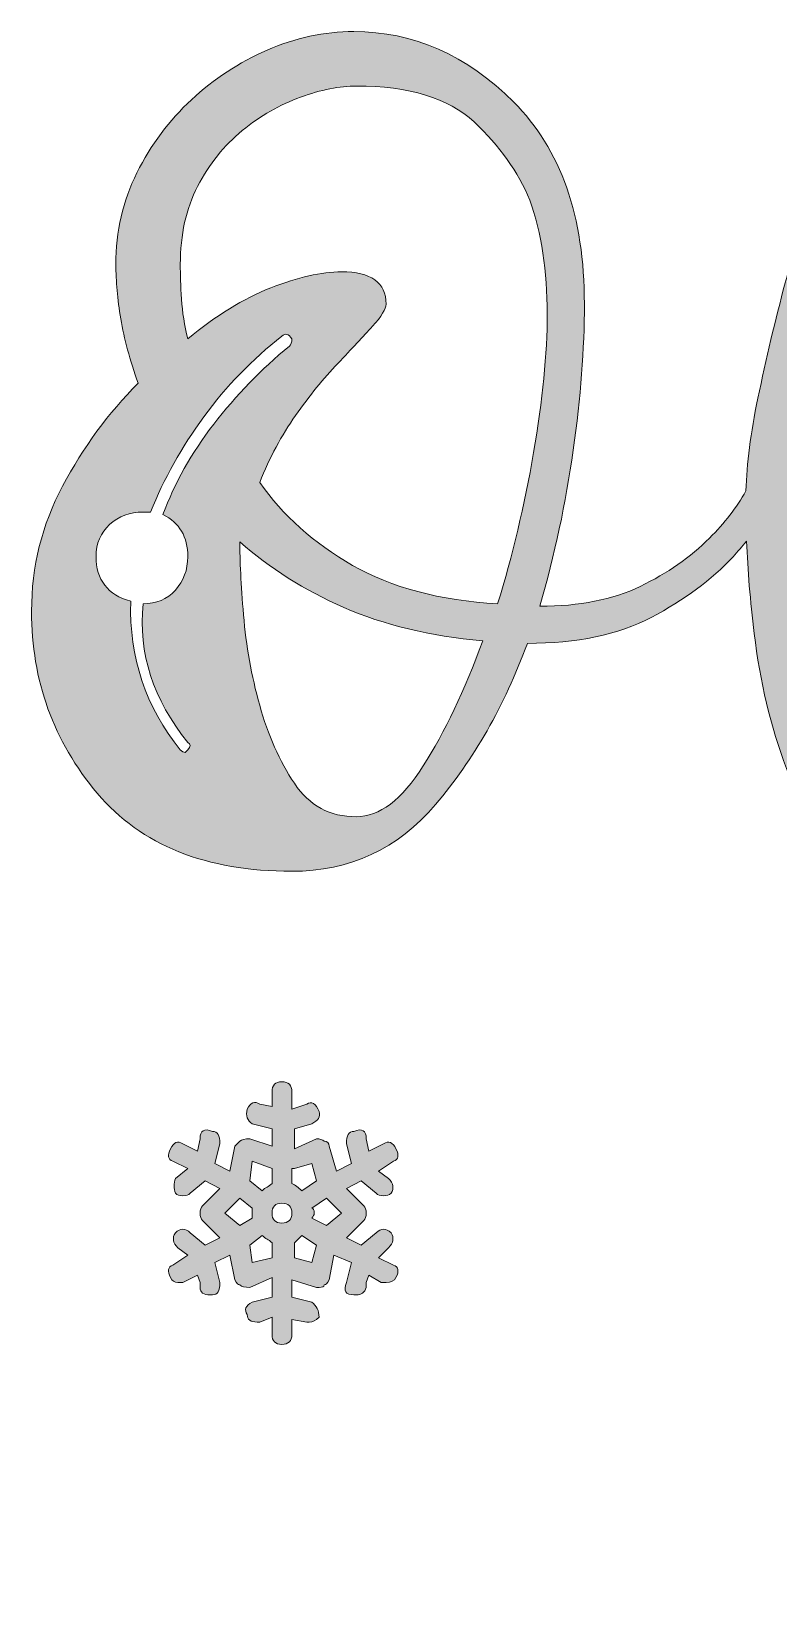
# Model space of a CAD drawing. Header units: inches. Extents: x 89 to 991, y -981 to -100.
# Drawn here: x 329.2 to 438.2, y -472.9 to -242.5 of the extents above; entities that cross this region are included whole.
import ezdxf

# ---------------------------------------------------------------- set-up
doc = ezdxf.new("R2010")
doc.units = ezdxf.units.IN
doc.header["$MEASUREMENT"] = 0
doc.layers.add('Layer 1', color=7, linetype='Continuous')

# ---------------------------------------------------------------- blocks, each defined once
blk = doc.blocks.new('block 2')
at = {"layer": 'Layer 1', "true_color": 0xffffff}
h = blk.add_hatch(color=7, dxfattribs=at)
h.dxf.hatch_style = 2
edge = h.paths.add_edge_path()
edge.add_spline(control_points=[(367.2, -365.1), (375.63, -365.1), (382.62, -361.85), (388.17, -355.34), (393.71, -348.83), (398.17, -340.99), (401.55, -331.83), (408.78, -331.83), (414.81, -330.56), (419.63, -328.03), (424.45, -325.5), (428.43, -322.55), (431.57, -319.17), (432.26, -318.43), (432.9, -317.67), (433.52, -316.91), (433.7, -321.13), (434.06, -325.61), (434.64, -330.38), (435.49, -337.38), (437.05, -343.94), (439.34, -350.09), (441.63, -356.24), (444.7, -361.43), (448.56, -365.64), (452.42, -369.86), (457.36, -371.97), (463.39, -371.97), (466.52, -371.97), (469.54, -370.71), (472.43, -368.18), (475.32, -365.64), (478.03, -362.33), (480.57, -358.23), (483.1, -354.13), (485.57, -349.43), (487.98, -344.13), (490.39, -338.83), (492.56, -333.4), (494.49, -327.85), (498.83, -314.83), (502.93, -300.13), (506.78, -283.73), (509.43, -288.07), (511.72, -293.86), (513.66, -301.09), (515.58, -307.36), (517.21, -315.62), (518.54, -325.86), (519.86, -336.11), (520.53, -348.95), (520.53, -364.38), (520.53, -364.38), (520.53, -366.19), (520.53, -366.19), (513.78, -373.42), (506.97, -380.35), (500.09, -386.98), (493.22, -393.61), (487.01, -400), (481.47, -406.15), (475.92, -412.29), (471.46, -418.26), (468.09, -424.05), (464.71, -429.83), (463.03, -435.5), (463.03, -441.04), (463.03, -450.68), (465.07, -458.4), (469.18, -464.19), (473.27, -469.98), (478.69, -472.87), (485.45, -472.87), (492.68, -472.87), (499.73, -470.57), (506.6, -466), (513.48, -461.41), (519.62, -454.97), (525.05, -446.65), (530.47, -438.33), (534.81, -428.44), (538.07, -417), (541.32, -405.54), (542.95, -393.07), (542.95, -379.57), (542.95, -372.58), (542.59, -365.1), (541.86, -357.14), (547.41, -350.16), (552.89, -342.38), (558.32, -333.82), (563.74, -325.26), (568.26, -314.71), (571.88, -302.18), (572.36, -300.73), (572.3, -299.59), (571.7, -298.74), (571.09, -297.9), (570.43, -297.48), (569.71, -297.48), (568.74, -297.48), (568.02, -298.2), (567.54, -299.64), (564.88, -309.29), (561.09, -318.09), (556.15, -326.04), (551.2, -334), (546.2, -341.48), (541.14, -348.47), (540.65, -344.13), (539.69, -337.56), (538.25, -328.76), (536.8, -319.96), (534.75, -311.16), (532.1, -302.36), (529.44, -293.56), (526.13, -285.85), (522.15, -279.21), (518.18, -272.58), (513.53, -269.27), (508.23, -269.27), (505.1, -269.27), (503.23, -270.05), (502.62, -271.62), (502.02, -273.19), (501.72, -274.82), (501.72, -276.5), (501.72, -276.99), (501.05, -279.34), (499.73, -283.55), (498.41, -287.77), (496.71, -292.9), (494.67, -298.92), (492.62, -304.95), (490.33, -311.46), (487.8, -318.45), (485.27, -325.44), (482.85, -331.89), (480.57, -337.8), (478.27, -343.71), (476.28, -348.59), (474.6, -352.44), (472.91, -356.3), (471.71, -358.23), (470.98, -358.23), (468.57, -358.23), (466.94, -356.12), (466.1, -351.9), (465.25, -347.69), (464.89, -342.26), (465.02, -335.63), (465.13, -329), (465.68, -321.83), (466.64, -314.11), (467.6, -306.4), (468.57, -299.05), (469.54, -292.05), (470.5, -285.06), (471.4, -278.97), (472.25, -273.79), (473.09, -268.61), (473.51, -265.41), (473.51, -264.2), (473.51, -262.28), (472.61, -260.35), (470.8, -258.42), (468.99, -256.49), (466.82, -254.8), (464.29, -253.36), (461.76, -251.91), (459.29, -250.77), (456.88, -249.92), (454.47, -249.08), (452.54, -248.65), (451.09, -248.65), (448.44, -248.65), (446.75, -249.62), (446.03, -251.55), (445.31, -253.48), (444.94, -255.41), (444.94, -257.33), (444.94, -258.3), (444.34, -260.83), (443.14, -264.93), (441.93, -269.03), (440.61, -273.79), (439.16, -279.21), (437.71, -284.64), (436.39, -290.24), (435.18, -296.03), (434.12, -301.12), (433.56, -305.61), (433.43, -309.58), (432.07, -311.99), (430.31, -314.28), (428.13, -316.46), (425.36, -319.24), (421.98, -321.59), (418.01, -323.51), (414.03, -325.44), (409.15, -326.41), (403.36, -326.41), (405.53, -318.93), (407.16, -311.34), (408.24, -303.62), (409.33, -295.91), (409.87, -288.8), (409.87, -282.29), (409.87, -269.51), (406.43, -259.68), (399.56, -252.81), (392.69, -245.94), (384.92, -242.51), (376.24, -242.51), (371.9, -242.51), (367.68, -243.41), (363.58, -245.22), (359.48, -247.03), (355.8, -249.44), (352.55, -252.45), (349.3, -255.47), (346.64, -259.02), (344.59, -263.12), (342.54, -267.22), (341.52, -271.68), (341.52, -276.5), (341.52, -278.91), (341.76, -281.56), (342.24, -284.46), (342.72, -287.35), (343.57, -290.48), (344.77, -293.86), (340.43, -298.2), (336.76, -303.2), (333.75, -308.87), (330.73, -314.53), (329.22, -320.62), (329.22, -327.13), (329.22, -337.25), (332.42, -346.12), (338.81, -353.71), (345.19, -361.3), (354.66, -365.1), (367.2, -365.1)], knot_values=[0, 0, 0, 0, 1, 1, 1, 2, 2, 2, 3, 3, 3, 4, 4, 4, 5, 5, 5, 6, 6, 6, 7, 7, 7, 8, 8, 8, 9, 9, 9, 10, 10, 10, 11, 11, 11, 12, 12, 12, 13, 13, 13, 14, 14, 14, 15, 15, 15, 16, 16, 16, 17, 17, 17, 18, 18, 18, 19, 19, 19, 20, 20, 20, 21, 21, 21, 22, 22, 22, 23, 23, 23, 24, 24, 24, 25, 25, 25, 26, 26, 26, 27, 27, 27, 28, 28, 28, 29, 29, 29, 30, 30, 30, 31, 31, 31, 32, 32, 32, 33, 33, 33, 34, 34, 34, 35, 35, 35, 36, 36, 36, 37, 37, 37, 38, 38, 38, 39, 39, 39, 40, 40, 40, 41, 41, 41, 42, 42, 42, 43, 43, 43, 44, 44, 44, 45, 45, 45, 46, 46, 46, 47, 47, 47, 48, 48, 48, 49, 49, 49, 50, 50, 50, 51, 51, 51, 52, 52, 52, 53, 53, 53, 54, 54, 54, 55, 55, 55, 56, 56, 56, 57, 57, 57, 58, 58, 58, 59, 59, 59, 60, 60, 60, 61, 61, 61, 62, 62, 62, 63, 63, 63, 64, 64, 64, 65, 65, 65, 66, 66, 66, 67, 67, 67, 68, 68, 68, 69, 69, 69, 70, 70, 70, 71, 71, 71, 72, 72, 72, 73, 73, 73, 74, 74, 74, 75, 75, 75, 76, 76, 76, 77, 77, 77, 78, 78, 78, 79, 79, 79, 80, 80, 80, 81, 81, 81, 81], degree=3, periodic=1)
edge = h.paths.add_edge_path()
edge.add_spline(control_points=[(486.53, -455.15), (482.67, -455.15), (479.54, -453.7), (477.13, -450.81), (474.72, -447.92), (473.51, -443.21), (473.51, -436.7), (473.51, -431.88), (474.84, -427.18), (477.49, -422.6), (480.14, -418.02), (483.64, -413.26), (487.98, -408.32), (492.32, -403.37), (497.32, -398.25), (502.99, -392.95), (508.65, -387.64), (514.5, -381.86), (520.53, -375.59), (519.8, -403.55), (516.37, -423.8), (510.22, -436.34), (504.07, -448.88), (496.17, -455.15), (486.53, -455.15)], knot_values=[0, 0, 0, 0, 1, 1, 1, 2, 2, 2, 3, 3, 3, 4, 4, 4, 5, 5, 5, 6, 6, 6, 7, 7, 7, 8, 8, 8, 8], degree=3, periodic=1)
edge = h.paths.add_edge_path()
edge.add_spline(control_points=[(525.59, -407.41), (526.55, -400.42), (527.22, -393.43), (527.58, -386.44), (527.94, -379.45), (528.12, -373.66), (528.12, -369.08), (526.68, -368.84), (525.41, -368.12), (524.33, -366.91), (523.24, -365.7), (522.7, -364.26), (522.7, -362.57), (522.7, -360.89), (523.24, -359.44), (524.33, -358.23), (525.41, -357.03), (526.68, -356.3), (528.12, -356.06), (528.12, -343.76), (527.4, -333.28), (525.95, -324.6), (525.95, -323.87), (526.19, -323.51), (526.68, -323.51), (527.16, -323.51), (527.4, -323.75), (527.4, -324.24), (528.12, -328.34), (528.66, -333.1), (529.03, -338.52), (529.39, -343.94), (529.69, -349.79), (529.93, -356.06), (531.61, -356.06), (533.06, -356.66), (534.27, -357.87), (535.47, -359.08), (536.08, -360.64), (536.08, -362.57), (536.08, -364.5), (535.47, -366.07), (534.27, -367.27), (533.06, -368.48), (531.61, -369.08), (529.93, -369.08), (529.69, -376.55), (529.26, -384.09), (528.66, -391.68), (528.06, -399.27), (527.27, -406.38), (526.31, -413.02), (525.35, -419.65), (524.08, -425.55), (522.52, -430.74), (520.95, -435.92), (519.2, -439.96), (517.27, -442.85), (517.27, -442.85), (516.55, -443.21), (516.55, -443.21), (516.06, -442.73), (515.83, -442.25), (515.83, -441.77), (518.23, -438.39), (520.22, -433.57), (521.79, -427.3), (523.36, -421.03), (524.62, -414.4), (525.59, -407.41)], knot_values=[0, 0, 0, 0, 1, 1, 1, 2, 2, 2, 3, 3, 3, 4, 4, 4, 5, 5, 5, 6, 6, 6, 7, 7, 7, 8, 8, 8, 9, 9, 9, 10, 10, 10, 11, 11, 11, 12, 12, 12, 13, 13, 13, 14, 14, 14, 15, 15, 15, 16, 16, 16, 17, 17, 17, 18, 18, 18, 19, 19, 19, 20, 20, 20, 21, 21, 21, 22, 22, 22, 23, 23, 23, 23], degree=3, periodic=1)
edge = h.paths.add_edge_path()
edge.add_spline(control_points=[(447.66, -300.19), (448.98, -298.86), (450.61, -298.2), (452.54, -298.2), (453.5, -290.97), (454.58, -284.16), (455.79, -277.77), (457, -271.38), (458.08, -266.14), (459.05, -262.03), (459.05, -261.07), (459.41, -260.95), (460.13, -261.67), (460.86, -261.67), (460.98, -261.92), (460.49, -262.4), (459.29, -267.22), (458.14, -272.7), (457.06, -278.85), (455.98, -285), (454.95, -291.57), (453.99, -298.56), (457.36, -299.28), (459.05, -301.45), (459.05, -305.07), (459.05, -307), (458.45, -308.57), (457.24, -309.77), (456.03, -310.98), (454.47, -311.58), (452.54, -311.58), (451.82, -320.74), (451.64, -329.06), (452, -336.53), (452.36, -344.01), (453.74, -349.43), (456.16, -352.81), (456.64, -353.05), (456.64, -353.41), (456.16, -353.89), (456.16, -353.89), (454.71, -353.89), (454.71, -353.89), (452.05, -350.27), (450.55, -344.61), (450.19, -336.89), (449.83, -329.18), (450.13, -320.74), (451.09, -311.58), (447.48, -310.86), (445.67, -308.69), (445.67, -305.07), (445.67, -303.14), (446.33, -301.51), (447.66, -300.19)], knot_values=[0, 0, 0, 0, 1, 1, 1, 2, 2, 2, 3, 3, 3, 4, 4, 4, 5, 5, 5, 6, 6, 6, 7, 7, 7, 8, 8, 8, 9, 9, 9, 10, 10, 10, 11, 11, 11, 12, 12, 12, 13, 13, 13, 14, 14, 14, 15, 15, 15, 16, 16, 16, 17, 17, 17, 18, 18, 18, 18], degree=3, periodic=1)
edge = h.paths.add_edge_path()
edge.add_spline(control_points=[(386.36, -349.73), (383.23, -354.68), (379.97, -357.14), (376.6, -357.14), (372.74, -357.14), (369.73, -355.52), (367.56, -352.26), (365.39, -349.01), (363.7, -345.21), (362.5, -340.87), (361.29, -336.53), (360.51, -332.14), (360.14, -327.67), (359.78, -323.21), (359.6, -319.66), (359.6, -317), (363.94, -320.86), (369, -324.06), (374.79, -326.59), (380.58, -329.12), (387.32, -330.75), (395.04, -331.47), (392.39, -338.7), (389.49, -344.79), (386.36, -349.73)], knot_values=[0, 0, 0, 0, 1, 1, 1, 2, 2, 2, 3, 3, 3, 4, 4, 4, 5, 5, 5, 6, 6, 6, 7, 7, 7, 8, 8, 8, 8], degree=3, periodic=1)
edge = h.paths.add_edge_path()
edge.add_spline(control_points=[(353.45, -265.11), (355.14, -261.85), (357.31, -259.14), (359.96, -256.97), (362.61, -254.8), (365.44, -253.17), (368.46, -252.09), (371.47, -251), (374.18, -250.46), (376.6, -250.46), (384.31, -250.46), (390.04, -252.21), (393.78, -255.71), (397.51, -259.2), (400.22, -263), (401.91, -267.1), (403.6, -271.92), (404.45, -277.47), (404.45, -283.73), (404.45, -289.52), (403.78, -296.27), (402.46, -303.98), (401.13, -311.7), (399.38, -319.05), (397.21, -326.04), (388.77, -325.56), (381.72, -323.69), (376.06, -320.44), (370.39, -317.18), (365.87, -313.15), (362.5, -308.32), (363.94, -304.71), (365.69, -301.45), (367.74, -298.56), (369.78, -295.67), (371.83, -293.13), (373.89, -290.97), (375.93, -288.8), (377.62, -286.99), (378.95, -285.54), (380.27, -284.09), (380.94, -283.01), (380.94, -282.29), (380.94, -279.16), (378.77, -277.58), (374.43, -277.58), (371.54, -277.58), (368.1, -278.37), (364.12, -279.93), (360.14, -281.51), (356.1, -283.98), (352.01, -287.35), (351.52, -285.42), (351.22, -283.49), (351.1, -281.56), (350.98, -279.64), (350.92, -277.95), (350.92, -276.5), (350.92, -272.16), (351.77, -268.36), (353.45, -265.11)], knot_values=[0, 0, 0, 0, 1, 1, 1, 2, 2, 2, 3, 3, 3, 4, 4, 4, 5, 5, 5, 6, 6, 6, 7, 7, 7, 8, 8, 8, 9, 9, 9, 10, 10, 10, 11, 11, 11, 12, 12, 12, 13, 13, 13, 14, 14, 14, 15, 15, 15, 16, 16, 16, 17, 17, 17, 18, 18, 18, 19, 19, 19, 20, 20, 20, 20], degree=3, periodic=1)
edge = h.paths.add_edge_path()
edge.add_spline(control_points=[(340.61, -314.47), (341.94, -313.27), (343.57, -312.66), (345.5, -312.66), (345.5, -312.66), (346.58, -312.66), (346.58, -312.66), (348.51, -307.84), (351.1, -303.2), (354.36, -298.74), (357.61, -294.28), (361.41, -290.37), (365.75, -286.99), (366.23, -286.51), (366.71, -286.62), (367.2, -287.35), (367.2, -287.84), (367.07, -288.2), (366.83, -288.43), (362.73, -291.81), (359.06, -295.61), (355.8, -299.82), (352.55, -304.05), (350.07, -308.45), (348.39, -313.02), (350.8, -314.23), (352.01, -316.28), (352.01, -319.17), (352.01, -321.11), (351.4, -322.73), (350.2, -324.06), (348.99, -325.38), (347.42, -326.04), (345.5, -326.04), (344.77, -333.28), (346.95, -340.03), (352.01, -346.3), (352.49, -346.54), (352.49, -346.9), (352.01, -347.38), (352.01, -347.38), (351.65, -347.74), (351.65, -347.74), (351.4, -347.74), (351.16, -347.62), (350.92, -347.38), (345.86, -341.11), (343.45, -333.88), (343.69, -325.68), (340.31, -324.72), (338.63, -322.55), (338.63, -319.17), (338.63, -317.25), (339.29, -315.68), (340.61, -314.47)], knot_values=[0, 0, 0, 0, 1, 1, 1, 2, 2, 2, 3, 3, 3, 4, 4, 4, 5, 5, 5, 6, 6, 6, 7, 7, 7, 8, 8, 8, 9, 9, 9, 10, 10, 10, 11, 11, 11, 12, 12, 12, 13, 13, 13, 14, 14, 14, 15, 15, 15, 16, 16, 16, 17, 17, 17, 18, 18, 18, 18], degree=3, periodic=1)
h = blk.add_hatch(color=7, dxfattribs=at)
h.dxf.hatch_style = 2
edge = h.paths.add_edge_path()
edge.add_spline(control_points=[(349.48, -424.41), (349.71, -424.89), (350.07, -425.13), (350.56, -425.13), (350.56, -425.13), (351.28, -425.13), (351.28, -425.13), (351.28, -425.13), (353.45, -424.05), (353.45, -424.05), (353.45, -424.05), (353.81, -425.13), (353.81, -425.13), (353.81, -425.13), (353.81, -425.86), (353.81, -425.86), (353.81, -426.58), (354.3, -426.94), (355.26, -426.94), (355.26, -426.94), (355.62, -426.94), (355.62, -426.94), (356.35, -426.94), (356.71, -426.34), (356.71, -425.13), (356.71, -425.13), (355.98, -422.24), (355.98, -422.24), (355.98, -422.24), (358.15, -421.15), (358.15, -421.15), (358.15, -421.15), (358.88, -424.77), (358.88, -424.77), (359.12, -425.25), (359.36, -425.49), (359.6, -425.49), (359.84, -425.73), (360.33, -425.86), (361.05, -425.86), (361.05, -425.86), (364.3, -424.41), (364.3, -424.41), (364.3, -424.41), (364.3, -427.3), (364.3, -427.3), (364.3, -427.3), (361.41, -428.02), (361.41, -428.02), (360.44, -428.51), (360.2, -429.11), (360.69, -429.83), (360.69, -430.56), (361.17, -430.92), (362.13, -430.92), (362.13, -430.92), (362.5, -430.92), (362.5, -430.92), (362.5, -430.92), (364.3, -430.2), (364.3, -430.2), (364.3, -430.2), (364.3, -432.73), (364.3, -432.73), (364.3, -433.69), (364.78, -434.17), (365.75, -434.17), (366.71, -434.17), (367.2, -433.69), (367.2, -432.73), (367.2, -432.73), (367.2, -430.56), (367.2, -430.56), (367.2, -430.56), (369.36, -430.92), (369.36, -430.92), (369.36, -430.92), (369.73, -430.92), (369.73, -430.92), (370.21, -430.92), (370.69, -430.68), (371.17, -430.2), (371.17, -429.23), (370.81, -428.51), (370.09, -428.02), (370.09, -428.02), (367.2, -427.3), (367.2, -427.3), (367.2, -427.3), (367.2, -424.77), (367.2, -424.77), (367.2, -424.77), (370.81, -425.86), (370.81, -425.86), (370.81, -425.86), (371.17, -425.86), (371.17, -425.86), (371.65, -425.86), (371.9, -425.73), (371.9, -425.49), (372.14, -425.49), (372.38, -425.25), (372.62, -424.77), (372.62, -424.77), (373.34, -421.15), (373.34, -421.15), (373.34, -421.15), (375.88, -422.24), (375.88, -422.24), (375.88, -422.24), (375.15, -425.13), (375.15, -425.13), (374.67, -426.34), (375.03, -426.94), (376.24, -426.94), (376.24, -426.94), (376.6, -426.94), (376.6, -426.94), (377.32, -426.94), (377.8, -426.58), (378.05, -425.86), (378.05, -425.86), (378.05, -425.13), (378.05, -425.13), (378.05, -425.13), (378.41, -424.05), (378.41, -424.05), (378.41, -424.05), (380.22, -425.13), (380.22, -425.13), (380.22, -425.13), (380.94, -425.13), (380.94, -425.13), (381.66, -425.13), (382.14, -424.89), (382.38, -424.41), (382.87, -423.44), (382.75, -422.84), (382.02, -422.6), (382.02, -422.6), (379.85, -421.52), (379.85, -421.52), (379.85, -421.52), (381.3, -420.07), (381.3, -420.07), (382.02, -419.35), (382.14, -418.62), (381.66, -417.9), (380.94, -417.18), (380.22, -417.18), (379.49, -417.9), (379.49, -417.9), (377.32, -419.71), (377.32, -419.71), (377.32, -419.71), (375.15, -418.62), (375.15, -418.62), (375.15, -418.62), (377.68, -416.09), (377.68, -416.09), (377.92, -415.85), (378.05, -415.49), (378.05, -415.01), (378.05, -414.52), (377.92, -414.16), (377.68, -413.92), (377.68, -413.92), (375.15, -411.39), (375.15, -411.39), (375.15, -411.39), (377.32, -410.31), (377.32, -410.31), (377.32, -410.31), (379.49, -412.11), (379.49, -412.11), (379.73, -412.35), (380.09, -412.48), (380.58, -412.48), (381.06, -412.48), (381.42, -412.35), (381.66, -412.11), (382.14, -411.39), (382.02, -410.67), (381.3, -409.94), (381.3, -409.94), (379.85, -408.86), (379.85, -408.86), (379.85, -408.86), (382.02, -407.41), (382.02, -407.41), (382.75, -407.17), (382.87, -406.57), (382.38, -405.6), (381.9, -404.64), (381.3, -404.4), (380.58, -404.88), (380.58, -404.88), (378.41, -405.97), (378.41, -405.97), (378.41, -405.97), (378.05, -404.16), (378.05, -404.16), (378.05, -402.95), (377.44, -402.59), (376.24, -403.07), (375.51, -403.07), (375.15, -403.67), (375.15, -404.88), (375.15, -404.88), (375.88, -407.77), (375.88, -407.77), (375.88, -407.77), (373.71, -408.86), (373.71, -408.86), (373.71, -408.86), (372.62, -405.24), (372.62, -405.24), (372.62, -404.76), (372.38, -404.52), (371.9, -404.52), (371.65, -404.28), (371.29, -404.16), (370.81, -404.16), (370.81, -404.16), (367.56, -405.6), (367.56, -405.6), (367.56, -405.6), (367.56, -402.71), (367.56, -402.71), (367.56, -402.71), (370.09, -401.99), (370.09, -401.99), (371.05, -401.5), (371.41, -400.9), (371.17, -400.18), (370.69, -398.97), (370.09, -398.61), (369.36, -399.09), (369.36, -399.09), (367.2, -399.82), (367.2, -399.82), (367.2, -399.82), (367.2, -397.29), (367.2, -397.29), (367.2, -396.32), (366.71, -395.84), (365.75, -395.84), (364.78, -395.84), (364.3, -396.32), (364.3, -397.29), (364.3, -397.29), (364.3, -399.46), (364.3, -399.46), (364.3, -399.46), (362.5, -399.09), (362.5, -399.09), (361.77, -398.61), (361.17, -398.85), (360.69, -399.82), (360.44, -400.78), (360.69, -401.5), (361.41, -401.99), (361.41, -401.99), (364.3, -402.71), (364.3, -402.71), (364.3, -402.71), (364.3, -405.24), (364.3, -405.24), (364.3, -405.24), (361.05, -404.16), (361.05, -404.16), (360.33, -404.16), (359.84, -404.28), (359.6, -404.52), (359.6, -404.52), (358.88, -405.24), (358.88, -405.24), (358.88, -405.24), (358.15, -408.86), (358.15, -408.86), (358.15, -408.86), (355.98, -407.77), (355.98, -407.77), (355.98, -407.77), (356.71, -404.88), (356.71, -404.88), (356.71, -403.67), (356.35, -403.07), (355.62, -403.07), (354.41, -402.59), (353.81, -402.95), (353.81, -404.16), (353.81, -404.16), (353.45, -405.97), (353.45, -405.97), (353.45, -405.97), (351.28, -404.88), (351.28, -404.88), (350.56, -404.4), (349.96, -404.64), (349.48, -405.6), (348.99, -406.57), (349.12, -407.17), (349.84, -407.41), (349.84, -407.41), (352.01, -408.5), (352.01, -408.5), (352.01, -408.5), (350.2, -409.94), (350.2, -409.94), (349.96, -410.67), (349.96, -411.39), (350.2, -412.11), (350.44, -412.35), (350.8, -412.48), (351.28, -412.48), (351.77, -412.48), (352.13, -412.35), (352.37, -412.11), (352.37, -412.11), (354.54, -410.31), (354.54, -410.31), (354.54, -410.31), (356.71, -411.39), (356.71, -411.39), (356.71, -411.39), (354.18, -413.92), (354.18, -413.92), (353.94, -414.16), (353.81, -414.52), (353.81, -415.01), (353.81, -415.49), (353.94, -415.85), (354.18, -416.09), (354.18, -416.09), (356.71, -418.62), (356.71, -418.62), (356.71, -418.62), (354.54, -419.71), (354.54, -419.71), (354.54, -419.71), (352.37, -417.9), (352.37, -417.9), (351.65, -417.18), (350.92, -417.18), (350.2, -417.9), (349.71, -418.62), (349.84, -419.35), (350.56, -420.07), (350.56, -420.07), (352.01, -421.15), (352.01, -421.15), (352.01, -421.15), (349.84, -422.6), (349.84, -422.6), (349.12, -422.84), (348.99, -423.44), (349.48, -424.41)], knot_values=[0, 0, 0, 0, 1, 1, 1, 2, 2, 2, 3, 3, 3, 4, 4, 4, 5, 5, 5, 6, 6, 6, 7, 7, 7, 8, 8, 8, 9, 9, 9, 10, 10, 10, 11, 11, 11, 12, 12, 12, 13, 13, 13, 14, 14, 14, 15, 15, 15, 16, 16, 16, 17, 17, 17, 18, 18, 18, 19, 19, 19, 20, 20, 20, 21, 21, 21, 22, 22, 22, 23, 23, 23, 24, 24, 24, 25, 25, 25, 26, 26, 26, 27, 27, 27, 28, 28, 28, 29, 29, 29, 30, 30, 30, 31, 31, 31, 32, 32, 32, 33, 33, 33, 34, 34, 34, 35, 35, 35, 36, 36, 36, 37, 37, 37, 38, 38, 38, 39, 39, 39, 40, 40, 40, 41, 41, 41, 42, 42, 42, 43, 43, 43, 44, 44, 44, 45, 45, 45, 46, 46, 46, 47, 47, 47, 48, 48, 48, 49, 49, 49, 50, 50, 50, 51, 51, 51, 52, 52, 52, 53, 53, 53, 54, 54, 54, 55, 55, 55, 56, 56, 56, 57, 57, 57, 58, 58, 58, 59, 59, 59, 60, 60, 60, 61, 61, 61, 62, 62, 62, 63, 63, 63, 64, 64, 64, 65, 65, 65, 66, 66, 66, 67, 67, 67, 68, 68, 68, 69, 69, 69, 70, 70, 70, 71, 71, 71, 72, 72, 72, 73, 73, 73, 74, 74, 74, 75, 75, 75, 76, 76, 76, 77, 77, 77, 78, 78, 78, 79, 79, 79, 80, 80, 80, 81, 81, 81, 82, 82, 82, 83, 83, 83, 84, 84, 84, 85, 85, 85, 86, 86, 86, 87, 87, 87, 88, 88, 88, 89, 89, 89, 90, 90, 90, 91, 91, 91, 92, 92, 92, 93, 93, 93, 94, 94, 94, 95, 95, 95, 96, 96, 96, 97, 97, 97, 98, 98, 98, 99, 99, 99, 100, 100, 100, 101, 101, 101, 102, 102, 102, 103, 103, 103, 104, 104, 104, 105, 105, 105, 106, 106, 106, 107, 107, 107, 108, 108, 108, 109, 109, 109, 110, 110, 110, 111, 111, 111, 112, 112, 112, 113, 113, 113, 114, 114, 114, 115, 115, 115, 116, 116, 116, 117, 117, 117, 118, 118, 118, 119, 119, 119, 119], degree=3, periodic=1)
edge = h.paths.add_edge_path()
edge.add_spline(control_points=[(364.3, -421.52), (364.3, -421.52), (361.41, -422.24), (361.41, -422.24), (361.41, -422.24), (361.05, -419.71), (361.05, -419.71), (361.05, -419.71), (362.86, -418.26), (362.86, -418.26), (363.09, -418.5), (363.34, -418.68), (363.58, -418.8), (363.82, -418.92), (364.06, -419.1), (364.3, -419.35), (364.3, -419.35), (364.3, -421.52), (364.3, -421.52)], knot_values=[0, 0, 0, 0, 1, 1, 1, 2, 2, 2, 3, 3, 3, 4, 4, 4, 5, 5, 5, 6, 6, 6, 6], degree=3, periodic=1)
h.paths.add_polyline_path([(370.09, -422.24), (367.56, -421.52), (367.56, -419.35), (368.64, -418.26), (370.81, -419.71)])
edge = h.paths.add_edge_path()
edge.add_spline(control_points=[(372.26, -412.84), (372.26, -412.84), (374.43, -415.01), (374.43, -415.01), (374.43, -415.01), (372.26, -416.82), (372.26, -416.82), (372.26, -416.82), (370.09, -415.73), (370.09, -415.73), (370.33, -415.49), (370.45, -415.24), (370.45, -415.01), (370.45, -414.52), (370.33, -414.28), (370.09, -414.28), (370.09, -414.28), (372.26, -412.84), (372.26, -412.84)], knot_values=[0, 0, 0, 0, 1, 1, 1, 2, 2, 2, 3, 3, 3, 4, 4, 4, 5, 5, 5, 6, 6, 6, 6], degree=3, periodic=1)
edge = h.paths.add_edge_path()
edge.add_spline(control_points=[(367.2, -408.5), (367.2, -408.5), (367.56, -408.5), (367.56, -408.5), (367.56, -408.5), (370.09, -407.77), (370.09, -407.77), (370.09, -407.77), (370.81, -410.31), (370.81, -410.31), (370.81, -410.31), (368.64, -411.75), (368.64, -411.75), (368.16, -411.27), (367.68, -410.9), (367.2, -410.67), (367.2, -410.67), (367.2, -408.5), (367.2, -408.5)], knot_values=[0, 0, 0, 0, 1, 1, 1, 2, 2, 2, 3, 3, 3, 4, 4, 4, 5, 5, 5, 6, 6, 6, 6], degree=3, periodic=1)
edge = h.paths.add_edge_path()
edge.add_spline(control_points=[(365.75, -413.56), (366.71, -413.56), (367.2, -414.04), (367.2, -415.01), (367.2, -415.97), (366.71, -416.45), (365.75, -416.45), (364.78, -416.45), (364.3, -415.97), (364.3, -415.01), (364.3, -414.04), (364.78, -413.56), (365.75, -413.56)], knot_values=[0, 0, 0, 0, 1, 1, 1, 2, 2, 2, 3, 3, 3, 4, 4, 4, 4], degree=3, periodic=1)
edge = h.paths.add_edge_path()
edge.add_spline(control_points=[(361.41, -407.41), (361.41, -407.41), (364.3, -408.5), (364.3, -408.5), (364.3, -408.5), (364.3, -410.67), (364.3, -410.67), (364.06, -410.9), (363.82, -411.09), (363.58, -411.21), (363.34, -411.33), (363.09, -411.51), (362.86, -411.75), (362.86, -411.75), (361.05, -410.31), (361.05, -410.31), (361.05, -410.31), (361.41, -407.41), (361.41, -407.41)], knot_values=[0, 0, 0, 0, 1, 1, 1, 2, 2, 2, 3, 3, 3, 4, 4, 4, 5, 5, 5, 6, 6, 6, 6], degree=3, periodic=1)
h.paths.add_polyline_path([(359.6, -412.84), (361.41, -414.28), (361.41, -415.73), (359.6, -416.82), (357.43, -415.01)])
at = {"layer": 'Layer 1', "lineweight": 0}
for points in [[(359.6, -412.84), (361.41, -414.28), (361.41, -415.73), (359.6, -416.82), (357.43, -415.01), (359.6, -412.84)], [(370.09, -422.24), (367.56, -421.52), (367.56, -419.35), (368.64, -418.26), (370.81, -419.71), (370.09, -422.24)]]:
    blk.add_lwpolyline(points, dxfattribs=at)
for points, knots in [([(367.2, -365.1), (375.63, -365.1), (382.62, -361.85), (388.17, -355.34), (393.71, -348.83), (398.17, -340.99), (401.55, -331.83), (408.78, -331.83), (414.81, -330.56), (419.63, -328.03), (424.45, -325.5), (428.43, -322.55), (431.57, -319.17), (432.26, -318.43), (432.9, -317.67), (433.52, -316.91), (433.7, -321.13), (434.06, -325.61), (434.64, -330.38), (435.49, -337.38), (437.05, -343.94), (439.34, -350.09), (441.63, -356.24), (444.7, -361.43), (448.56, -365.64), (452.42, -369.86), (457.36, -371.97), (463.39, -371.97), (466.52, -371.97), (469.54, -370.71), (472.43, -368.18), (475.32, -365.64), (478.03, -362.33), (480.57, -358.23), (483.1, -354.13), (485.57, -349.43), (487.98, -344.13), (490.39, -338.83), (492.56, -333.4), (494.49, -327.85), (498.83, -314.83), (502.93, -300.13), (506.78, -283.73), (509.43, -288.07), (511.72, -293.86), (513.66, -301.09), (515.58, -307.36), (517.21, -315.62), (518.54, -325.86), (519.86, -336.11), (520.53, -348.95), (520.53, -364.38), (520.53, -364.38), (520.53, -366.19), (520.53, -366.19), (513.78, -373.42), (506.97, -380.35), (500.09, -386.98), (493.22, -393.61), (487.01, -400), (481.47, -406.15), (475.92, -412.29), (471.46, -418.26), (468.09, -424.05), (464.71, -429.83), (463.03, -435.5), (463.03, -441.04), (463.03, -450.68), (465.07, -458.4), (469.18, -464.19), (473.27, -469.98), (478.69, -472.87), (485.45, -472.87), (492.68, -472.87), (499.73, -470.57), (506.6, -466), (513.48, -461.41), (519.62, -454.97), (525.05, -446.65), (530.47, -438.33), (534.81, -428.44), (538.07, -417), (541.32, -405.54), (542.95, -393.07), (542.95, -379.57), (542.95, -372.58), (542.59, -365.1), (541.86, -357.14), (547.41, -350.16), (552.89, -342.38), (558.32, -333.82), (563.74, -325.26), (568.26, -314.71), (571.88, -302.18), (572.36, -300.73), (572.3, -299.59), (571.7, -298.74), (571.09, -297.9), (570.43, -297.48), (569.71, -297.48), (568.74, -297.48), (568.02, -298.2), (567.54, -299.64), (564.88, -309.29), (561.09, -318.09), (556.15, -326.04), (551.2, -334), (546.2, -341.48), (541.14, -348.47), (540.65, -344.13), (539.69, -337.56), (538.25, -328.76), (536.8, -319.96), (534.75, -311.16), (532.1, -302.36), (529.44, -293.56), (526.13, -285.85), (522.15, -279.21), (518.18, -272.58), (513.53, -269.27), (508.23, -269.27), (505.1, -269.27), (503.23, -270.05), (502.62, -271.62), (502.02, -273.19), (501.72, -274.82), (501.72, -276.5), (501.72, -276.99), (501.05, -279.34), (499.73, -283.55), (498.41, -287.77), (496.71, -292.9), (494.67, -298.92), (492.62, -304.95), (490.33, -311.46), (487.8, -318.45), (485.27, -325.44), (482.85, -331.89), (480.57, -337.8), (478.27, -343.71), (476.28, -348.59), (474.6, -352.44), (472.91, -356.3), (471.71, -358.23), (470.98, -358.23), (468.57, -358.23), (466.94, -356.12), (466.1, -351.9), (465.25, -347.69), (464.89, -342.26), (465.02, -335.63), (465.13, -329), (465.68, -321.83), (466.64, -314.11), (467.6, -306.4), (468.57, -299.05), (469.54, -292.05), (470.5, -285.06), (471.4, -278.97), (472.25, -273.79), (473.09, -268.61), (473.51, -265.41), (473.51, -264.2), (473.51, -262.28), (472.61, -260.35), (470.8, -258.42), (468.99, -256.49), (466.82, -254.8), (464.29, -253.36), (461.76, -251.91), (459.29, -250.77), (456.88, -249.92), (454.47, -249.08), (452.54, -248.65), (451.09, -248.65), (448.44, -248.65), (446.75, -249.62), (446.03, -251.55), (445.31, -253.48), (444.94, -255.41), (444.94, -257.33), (444.94, -258.3), (444.34, -260.83), (443.14, -264.93), (441.93, -269.03), (440.61, -273.79), (439.16, -279.21), (437.71, -284.64), (436.39, -290.24), (435.18, -296.03), (434.12, -301.12), (433.56, -305.61), (433.43, -309.58), (432.07, -311.99), (430.31, -314.28), (428.13, -316.46), (425.36, -319.24), (421.98, -321.59), (418.01, -323.51), (414.03, -325.44), (409.15, -326.41), (403.36, -326.41), (405.53, -318.93), (407.16, -311.34), (408.24, -303.62), (409.33, -295.91), (409.87, -288.8), (409.87, -282.29), (409.87, -269.51), (406.43, -259.68), (399.56, -252.81), (392.69, -245.94), (384.92, -242.51), (376.24, -242.51), (371.9, -242.51), (367.68, -243.41), (363.58, -245.22), (359.48, -247.03), (355.8, -249.44), (352.55, -252.45), (349.3, -255.47), (346.64, -259.02), (344.59, -263.12), (342.54, -267.22), (341.52, -271.68), (341.52, -276.5), (341.52, -278.91), (341.76, -281.56), (342.24, -284.46), (342.72, -287.35), (343.57, -290.48), (344.77, -293.86), (340.43, -298.2), (336.76, -303.2), (333.75, -308.87), (330.73, -314.53), (329.22, -320.62), (329.22, -327.13), (329.22, -337.25), (332.42, -346.12), (338.81, -353.71), (345.19, -361.3), (354.66, -365.1), (367.2, -365.1)], [0, 0, 0, 0, 1, 1, 1, 2, 2, 2, 3, 3, 3, 4, 4, 4, 5, 5, 5, 6, 6, 6, 7, 7, 7, 8, 8, 8, 9, 9, 9, 10, 10, 10, 11, 11, 11, 12, 12, 12, 13, 13, 13, 14, 14, 14, 15, 15, 15, 16, 16, 16, 17, 17, 17, 18, 18, 18, 19, 19, 19, 20, 20, 20, 21, 21, 21, 22, 22, 22, 23, 23, 23, 24, 24, 24, 25, 25, 25, 26, 26, 26, 27, 27, 27, 28, 28, 28, 29, 29, 29, 30, 30, 30, 31, 31, 31, 32, 32, 32, 33, 33, 33, 34, 34, 34, 35, 35, 35, 36, 36, 36, 37, 37, 37, 38, 38, 38, 39, 39, 39, 40, 40, 40, 41, 41, 41, 42, 42, 42, 43, 43, 43, 44, 44, 44, 45, 45, 45, 46, 46, 46, 47, 47, 47, 48, 48, 48, 49, 49, 49, 50, 50, 50, 51, 51, 51, 52, 52, 52, 53, 53, 53, 54, 54, 54, 55, 55, 55, 56, 56, 56, 57, 57, 57, 58, 58, 58, 59, 59, 59, 60, 60, 60, 61, 61, 61, 62, 62, 62, 63, 63, 63, 64, 64, 64, 65, 65, 65, 66, 66, 66, 67, 67, 67, 68, 68, 68, 69, 69, 69, 70, 70, 70, 71, 71, 71, 72, 72, 72, 73, 73, 73, 74, 74, 74, 75, 75, 75, 76, 76, 76, 77, 77, 77, 78, 78, 78, 79, 79, 79, 80, 80, 80, 81, 81, 81, 81]), ([(353.45, -265.11), (355.14, -261.85), (357.31, -259.14), (359.96, -256.97), (362.61, -254.8), (365.44, -253.17), (368.46, -252.09), (371.47, -251), (374.18, -250.46), (376.6, -250.46), (384.31, -250.46), (390.04, -252.21), (393.78, -255.71), (397.51, -259.2), (400.22, -263), (401.91, -267.1), (403.6, -271.92), (404.45, -277.47), (404.45, -283.73), (404.45, -289.52), (403.78, -296.27), (402.46, -303.98), (401.13, -311.7), (399.38, -319.05), (397.21, -326.04), (388.77, -325.56), (381.72, -323.69), (376.06, -320.44), (370.39, -317.18), (365.87, -313.15), (362.5, -308.32), (363.94, -304.71), (365.69, -301.45), (367.74, -298.56), (369.78, -295.67), (371.83, -293.13), (373.89, -290.97), (375.93, -288.8), (377.62, -286.99), (378.95, -285.54), (380.27, -284.09), (380.94, -283.01), (380.94, -282.29), (380.94, -279.16), (378.77, -277.58), (374.43, -277.58), (371.54, -277.58), (368.1, -278.37), (364.12, -279.93), (360.14, -281.51), (356.1, -283.98), (352.01, -287.35), (351.52, -285.42), (351.22, -283.49), (351.1, -281.56), (350.98, -279.64), (350.92, -277.95), (350.92, -276.5), (350.92, -272.16), (351.77, -268.36), (353.45, -265.11)], [0, 0, 0, 0, 1, 1, 1, 2, 2, 2, 3, 3, 3, 4, 4, 4, 5, 5, 5, 6, 6, 6, 7, 7, 7, 8, 8, 8, 9, 9, 9, 10, 10, 10, 11, 11, 11, 12, 12, 12, 13, 13, 13, 14, 14, 14, 15, 15, 15, 16, 16, 16, 17, 17, 17, 18, 18, 18, 19, 19, 19, 20, 20, 20, 20]), ([(340.61, -314.47), (341.94, -313.27), (343.57, -312.66), (345.5, -312.66), (345.5, -312.66), (346.58, -312.66), (346.58, -312.66), (348.51, -307.84), (351.1, -303.2), (354.36, -298.74), (357.61, -294.28), (361.41, -290.37), (365.75, -286.99), (366.23, -286.51), (366.71, -286.62), (367.2, -287.35), (367.2, -287.84), (367.07, -288.2), (366.83, -288.43), (362.73, -291.81), (359.06, -295.61), (355.8, -299.82), (352.55, -304.05), (350.07, -308.45), (348.39, -313.02), (350.8, -314.23), (352.01, -316.28), (352.01, -319.17), (352.01, -321.11), (351.4, -322.73), (350.2, -324.06), (348.99, -325.38), (347.42, -326.04), (345.5, -326.04), (344.77, -333.28), (346.95, -340.03), (352.01, -346.3), (352.49, -346.54), (352.49, -346.9), (352.01, -347.38), (352.01, -347.38), (351.65, -347.74), (351.65, -347.74), (351.4, -347.74), (351.16, -347.62), (350.92, -347.38), (345.86, -341.11), (343.45, -333.88), (343.69, -325.68), (340.31, -324.72), (338.63, -322.55), (338.63, -319.17), (338.63, -317.25), (339.29, -315.68), (340.61, -314.47)], [0, 0, 0, 0, 1, 1, 1, 2, 2, 2, 3, 3, 3, 4, 4, 4, 5, 5, 5, 6, 6, 6, 7, 7, 7, 8, 8, 8, 9, 9, 9, 10, 10, 10, 11, 11, 11, 12, 12, 12, 13, 13, 13, 14, 14, 14, 15, 15, 15, 16, 16, 16, 17, 17, 17, 18, 18, 18, 18]), ([(386.36, -349.73), (383.23, -354.68), (379.97, -357.14), (376.6, -357.14), (372.74, -357.14), (369.73, -355.52), (367.56, -352.26), (365.39, -349.01), (363.7, -345.21), (362.5, -340.87), (361.29, -336.53), (360.51, -332.14), (360.14, -327.67), (359.78, -323.21), (359.6, -319.66), (359.6, -317), (363.94, -320.86), (369, -324.06), (374.79, -326.59), (380.58, -329.12), (387.32, -330.75), (395.04, -331.47), (392.39, -338.7), (389.49, -344.79), (386.36, -349.73)], [0, 0, 0, 0, 1, 1, 1, 2, 2, 2, 3, 3, 3, 4, 4, 4, 5, 5, 5, 6, 6, 6, 7, 7, 7, 8, 8, 8, 8]), ([(349.48, -424.41), (349.71, -424.89), (350.07, -425.13), (350.56, -425.13), (350.56, -425.13), (351.28, -425.13), (351.28, -425.13), (351.28, -425.13), (353.45, -424.05), (353.45, -424.05), (353.45, -424.05), (353.81, -425.13), (353.81, -425.13), (353.81, -425.13), (353.81, -425.86), (353.81, -425.86), (353.81, -426.58), (354.3, -426.94), (355.26, -426.94), (355.26, -426.94), (355.62, -426.94), (355.62, -426.94), (356.35, -426.94), (356.71, -426.34), (356.71, -425.13), (356.71, -425.13), (355.98, -422.24), (355.98, -422.24), (355.98, -422.24), (358.15, -421.15), (358.15, -421.15), (358.15, -421.15), (358.88, -424.77), (358.88, -424.77), (359.12, -425.25), (359.36, -425.49), (359.6, -425.49), (359.84, -425.73), (360.33, -425.86), (361.05, -425.86), (361.05, -425.86), (364.3, -424.41), (364.3, -424.41), (364.3, -424.41), (364.3, -427.3), (364.3, -427.3), (364.3, -427.3), (361.41, -428.02), (361.41, -428.02), (360.44, -428.51), (360.2, -429.11), (360.69, -429.83), (360.69, -430.56), (361.17, -430.92), (362.13, -430.92), (362.13, -430.92), (362.5, -430.92), (362.5, -430.92), (362.5, -430.92), (364.3, -430.2), (364.3, -430.2), (364.3, -430.2), (364.3, -432.73), (364.3, -432.73), (364.3, -433.69), (364.78, -434.17), (365.75, -434.17), (366.71, -434.17), (367.2, -433.69), (367.2, -432.73), (367.2, -432.73), (367.2, -430.56), (367.2, -430.56), (367.2, -430.56), (369.36, -430.92), (369.36, -430.92), (369.36, -430.92), (369.73, -430.92), (369.73, -430.92), (370.21, -430.92), (370.69, -430.68), (371.17, -430.2), (371.17, -429.23), (370.81, -428.51), (370.09, -428.02), (370.09, -428.02), (367.2, -427.3), (367.2, -427.3), (367.2, -427.3), (367.2, -424.77), (367.2, -424.77), (367.2, -424.77), (370.81, -425.86), (370.81, -425.86), (370.81, -425.86), (371.17, -425.86), (371.17, -425.86), (371.65, -425.86), (371.9, -425.73), (371.9, -425.49), (372.14, -425.49), (372.38, -425.25), (372.62, -424.77), (372.62, -424.77), (373.34, -421.15), (373.34, -421.15), (373.34, -421.15), (375.88, -422.24), (375.88, -422.24), (375.88, -422.24), (375.15, -425.13), (375.15, -425.13), (374.67, -426.34), (375.03, -426.94), (376.24, -426.94), (376.24, -426.94), (376.6, -426.94), (376.6, -426.94), (377.32, -426.94), (377.8, -426.58), (378.05, -425.86), (378.05, -425.86), (378.05, -425.13), (378.05, -425.13), (378.05, -425.13), (378.41, -424.05), (378.41, -424.05), (378.41, -424.05), (380.22, -425.13), (380.22, -425.13), (380.22, -425.13), (380.94, -425.13), (380.94, -425.13), (381.66, -425.13), (382.14, -424.89), (382.38, -424.41), (382.87, -423.44), (382.75, -422.84), (382.02, -422.6), (382.02, -422.6), (379.85, -421.52), (379.85, -421.52), (379.85, -421.52), (381.3, -420.07), (381.3, -420.07), (382.02, -419.35), (382.14, -418.62), (381.66, -417.9), (380.94, -417.18), (380.22, -417.18), (379.49, -417.9), (379.49, -417.9), (377.32, -419.71), (377.32, -419.71), (377.32, -419.71), (375.15, -418.62), (375.15, -418.62), (375.15, -418.62), (377.68, -416.09), (377.68, -416.09), (377.92, -415.85), (378.05, -415.49), (378.05, -415.01), (378.05, -414.52), (377.92, -414.16), (377.68, -413.92), (377.68, -413.92), (375.15, -411.39), (375.15, -411.39), (375.15, -411.39), (377.32, -410.31), (377.32, -410.31), (377.32, -410.31), (379.49, -412.11), (379.49, -412.11), (379.73, -412.35), (380.09, -412.48), (380.58, -412.48), (381.06, -412.48), (381.42, -412.35), (381.66, -412.11), (382.14, -411.39), (382.02, -410.67), (381.3, -409.94), (381.3, -409.94), (379.85, -408.86), (379.85, -408.86), (379.85, -408.86), (382.02, -407.41), (382.02, -407.41), (382.75, -407.17), (382.87, -406.57), (382.38, -405.6), (381.9, -404.64), (381.3, -404.4), (380.58, -404.88), (380.58, -404.88), (378.41, -405.97), (378.41, -405.97), (378.41, -405.97), (378.05, -404.16), (378.05, -404.16), (378.05, -402.95), (377.44, -402.59), (376.24, -403.07), (375.51, -403.07), (375.15, -403.67), (375.15, -404.88), (375.15, -404.88), (375.88, -407.77), (375.88, -407.77), (375.88, -407.77), (373.71, -408.86), (373.71, -408.86), (373.71, -408.86), (372.62, -405.24), (372.62, -405.24), (372.62, -404.76), (372.38, -404.52), (371.9, -404.52), (371.65, -404.28), (371.29, -404.16), (370.81, -404.16), (370.81, -404.16), (367.56, -405.6), (367.56, -405.6), (367.56, -405.6), (367.56, -402.71), (367.56, -402.71), (367.56, -402.71), (370.09, -401.99), (370.09, -401.99), (371.05, -401.5), (371.41, -400.9), (371.17, -400.18), (370.69, -398.97), (370.09, -398.61), (369.36, -399.09), (369.36, -399.09), (367.2, -399.82), (367.2, -399.82), (367.2, -399.82), (367.2, -397.29), (367.2, -397.29), (367.2, -396.32), (366.71, -395.84), (365.75, -395.84), (364.78, -395.84), (364.3, -396.32), (364.3, -397.29), (364.3, -397.29), (364.3, -399.46), (364.3, -399.46), (364.3, -399.46), (362.5, -399.09), (362.5, -399.09), (361.77, -398.61), (361.17, -398.85), (360.69, -399.82), (360.44, -400.78), (360.69, -401.5), (361.41, -401.99), (361.41, -401.99), (364.3, -402.71), (364.3, -402.71), (364.3, -402.71), (364.3, -405.24), (364.3, -405.24), (364.3, -405.24), (361.05, -404.16), (361.05, -404.16), (360.33, -404.16), (359.84, -404.28), (359.6, -404.52), (359.6, -404.52), (358.88, -405.24), (358.88, -405.24), (358.88, -405.24), (358.15, -408.86), (358.15, -408.86), (358.15, -408.86), (355.98, -407.77), (355.98, -407.77), (355.98, -407.77), (356.71, -404.88), (356.71, -404.88), (356.71, -403.67), (356.35, -403.07), (355.62, -403.07), (354.41, -402.59), (353.81, -402.95), (353.81, -404.16), (353.81, -404.16), (353.45, -405.97), (353.45, -405.97), (353.45, -405.97), (351.28, -404.88), (351.28, -404.88), (350.56, -404.4), (349.96, -404.64), (349.48, -405.6), (348.99, -406.57), (349.12, -407.17), (349.84, -407.41), (349.84, -407.41), (352.01, -408.5), (352.01, -408.5), (352.01, -408.5), (350.2, -409.94), (350.2, -409.94), (349.96, -410.67), (349.96, -411.39), (350.2, -412.11), (350.44, -412.35), (350.8, -412.48), (351.28, -412.48), (351.77, -412.48), (352.13, -412.35), (352.37, -412.11), (352.37, -412.11), (354.54, -410.31), (354.54, -410.31), (354.54, -410.31), (356.71, -411.39), (356.71, -411.39), (356.71, -411.39), (354.18, -413.92), (354.18, -413.92), (353.94, -414.16), (353.81, -414.52), (353.81, -415.01), (353.81, -415.49), (353.94, -415.85), (354.18, -416.09), (354.18, -416.09), (356.71, -418.62), (356.71, -418.62), (356.71, -418.62), (354.54, -419.71), (354.54, -419.71), (354.54, -419.71), (352.37, -417.9), (352.37, -417.9), (351.65, -417.18), (350.92, -417.18), (350.2, -417.9), (349.71, -418.62), (349.84, -419.35), (350.56, -420.07), (350.56, -420.07), (352.01, -421.15), (352.01, -421.15), (352.01, -421.15), (349.84, -422.6), (349.84, -422.6), (349.12, -422.84), (348.99, -423.44), (349.48, -424.41)], [0, 0, 0, 0, 1, 1, 1, 2, 2, 2, 3, 3, 3, 4, 4, 4, 5, 5, 5, 6, 6, 6, 7, 7, 7, 8, 8, 8, 9, 9, 9, 10, 10, 10, 11, 11, 11, 12, 12, 12, 13, 13, 13, 14, 14, 14, 15, 15, 15, 16, 16, 16, 17, 17, 17, 18, 18, 18, 19, 19, 19, 20, 20, 20, 21, 21, 21, 22, 22, 22, 23, 23, 23, 24, 24, 24, 25, 25, 25, 26, 26, 26, 27, 27, 27, 28, 28, 28, 29, 29, 29, 30, 30, 30, 31, 31, 31, 32, 32, 32, 33, 33, 33, 34, 34, 34, 35, 35, 35, 36, 36, 36, 37, 37, 37, 38, 38, 38, 39, 39, 39, 40, 40, 40, 41, 41, 41, 42, 42, 42, 43, 43, 43, 44, 44, 44, 45, 45, 45, 46, 46, 46, 47, 47, 47, 48, 48, 48, 49, 49, 49, 50, 50, 50, 51, 51, 51, 52, 52, 52, 53, 53, 53, 54, 54, 54, 55, 55, 55, 56, 56, 56, 57, 57, 57, 58, 58, 58, 59, 59, 59, 60, 60, 60, 61, 61, 61, 62, 62, 62, 63, 63, 63, 64, 64, 64, 65, 65, 65, 66, 66, 66, 67, 67, 67, 68, 68, 68, 69, 69, 69, 70, 70, 70, 71, 71, 71, 72, 72, 72, 73, 73, 73, 74, 74, 74, 75, 75, 75, 76, 76, 76, 77, 77, 77, 78, 78, 78, 79, 79, 79, 80, 80, 80, 81, 81, 81, 82, 82, 82, 83, 83, 83, 84, 84, 84, 85, 85, 85, 86, 86, 86, 87, 87, 87, 88, 88, 88, 89, 89, 89, 90, 90, 90, 91, 91, 91, 92, 92, 92, 93, 93, 93, 94, 94, 94, 95, 95, 95, 96, 96, 96, 97, 97, 97, 98, 98, 98, 99, 99, 99, 100, 100, 100, 101, 101, 101, 102, 102, 102, 103, 103, 103, 104, 104, 104, 105, 105, 105, 106, 106, 106, 107, 107, 107, 108, 108, 108, 109, 109, 109, 110, 110, 110, 111, 111, 111, 112, 112, 112, 113, 113, 113, 114, 114, 114, 115, 115, 115, 116, 116, 116, 117, 117, 117, 118, 118, 118, 119, 119, 119, 119]), ([(361.41, -407.41), (361.41, -407.41), (364.3, -408.5), (364.3, -408.5), (364.3, -408.5), (364.3, -410.67), (364.3, -410.67), (364.06, -410.9), (363.82, -411.09), (363.58, -411.21), (363.34, -411.33), (363.09, -411.51), (362.86, -411.75), (362.86, -411.75), (361.05, -410.31), (361.05, -410.31), (361.05, -410.31), (361.41, -407.41), (361.41, -407.41)], [0, 0, 0, 0, 1, 1, 1, 2, 2, 2, 3, 3, 3, 4, 4, 4, 5, 5, 5, 6, 6, 6, 6]), ([(367.2, -408.5), (367.2, -408.5), (367.56, -408.5), (367.56, -408.5), (367.56, -408.5), (370.09, -407.77), (370.09, -407.77), (370.09, -407.77), (370.81, -410.31), (370.81, -410.31), (370.81, -410.31), (368.64, -411.75), (368.64, -411.75), (368.16, -411.27), (367.68, -410.9), (367.2, -410.67), (367.2, -410.67), (367.2, -408.5), (367.2, -408.5)], [0, 0, 0, 0, 1, 1, 1, 2, 2, 2, 3, 3, 3, 4, 4, 4, 5, 5, 5, 6, 6, 6, 6]), ([(365.75, -413.56), (366.71, -413.56), (367.2, -414.04), (367.2, -415.01), (367.2, -415.97), (366.71, -416.45), (365.75, -416.45), (364.78, -416.45), (364.3, -415.97), (364.3, -415.01), (364.3, -414.04), (364.78, -413.56), (365.75, -413.56)], [0, 0, 0, 0, 1, 1, 1, 2, 2, 2, 3, 3, 3, 4, 4, 4, 4]), ([(372.26, -412.84), (372.26, -412.84), (374.43, -415.01), (374.43, -415.01), (374.43, -415.01), (372.26, -416.82), (372.26, -416.82), (372.26, -416.82), (370.09, -415.73), (370.09, -415.73), (370.33, -415.49), (370.45, -415.24), (370.45, -415.01), (370.45, -414.52), (370.33, -414.28), (370.09, -414.28), (370.09, -414.28), (372.26, -412.84), (372.26, -412.84)], [0, 0, 0, 0, 1, 1, 1, 2, 2, 2, 3, 3, 3, 4, 4, 4, 5, 5, 5, 6, 6, 6, 6]), ([(364.3, -421.52), (364.3, -421.52), (361.41, -422.24), (361.41, -422.24), (361.41, -422.24), (361.05, -419.71), (361.05, -419.71), (361.05, -419.71), (362.86, -418.26), (362.86, -418.26), (363.09, -418.5), (363.34, -418.68), (363.58, -418.8), (363.82, -418.92), (364.06, -419.1), (364.3, -419.35), (364.3, -419.35), (364.3, -421.52), (364.3, -421.52)], [0, 0, 0, 0, 1, 1, 1, 2, 2, 2, 3, 3, 3, 4, 4, 4, 5, 5, 5, 6, 6, 6, 6])]:
    blk.add_open_spline(points, degree=3, knots=knots, dxfattribs=at)

msp = doc.modelspace()

# ---------------------------------------------------------------- block references
at = {"layer": 'Layer 1'}
msp.add_blockref('block 2', (0, 0), dxfattribs=at)

doc.saveas('drawing.dxf')
